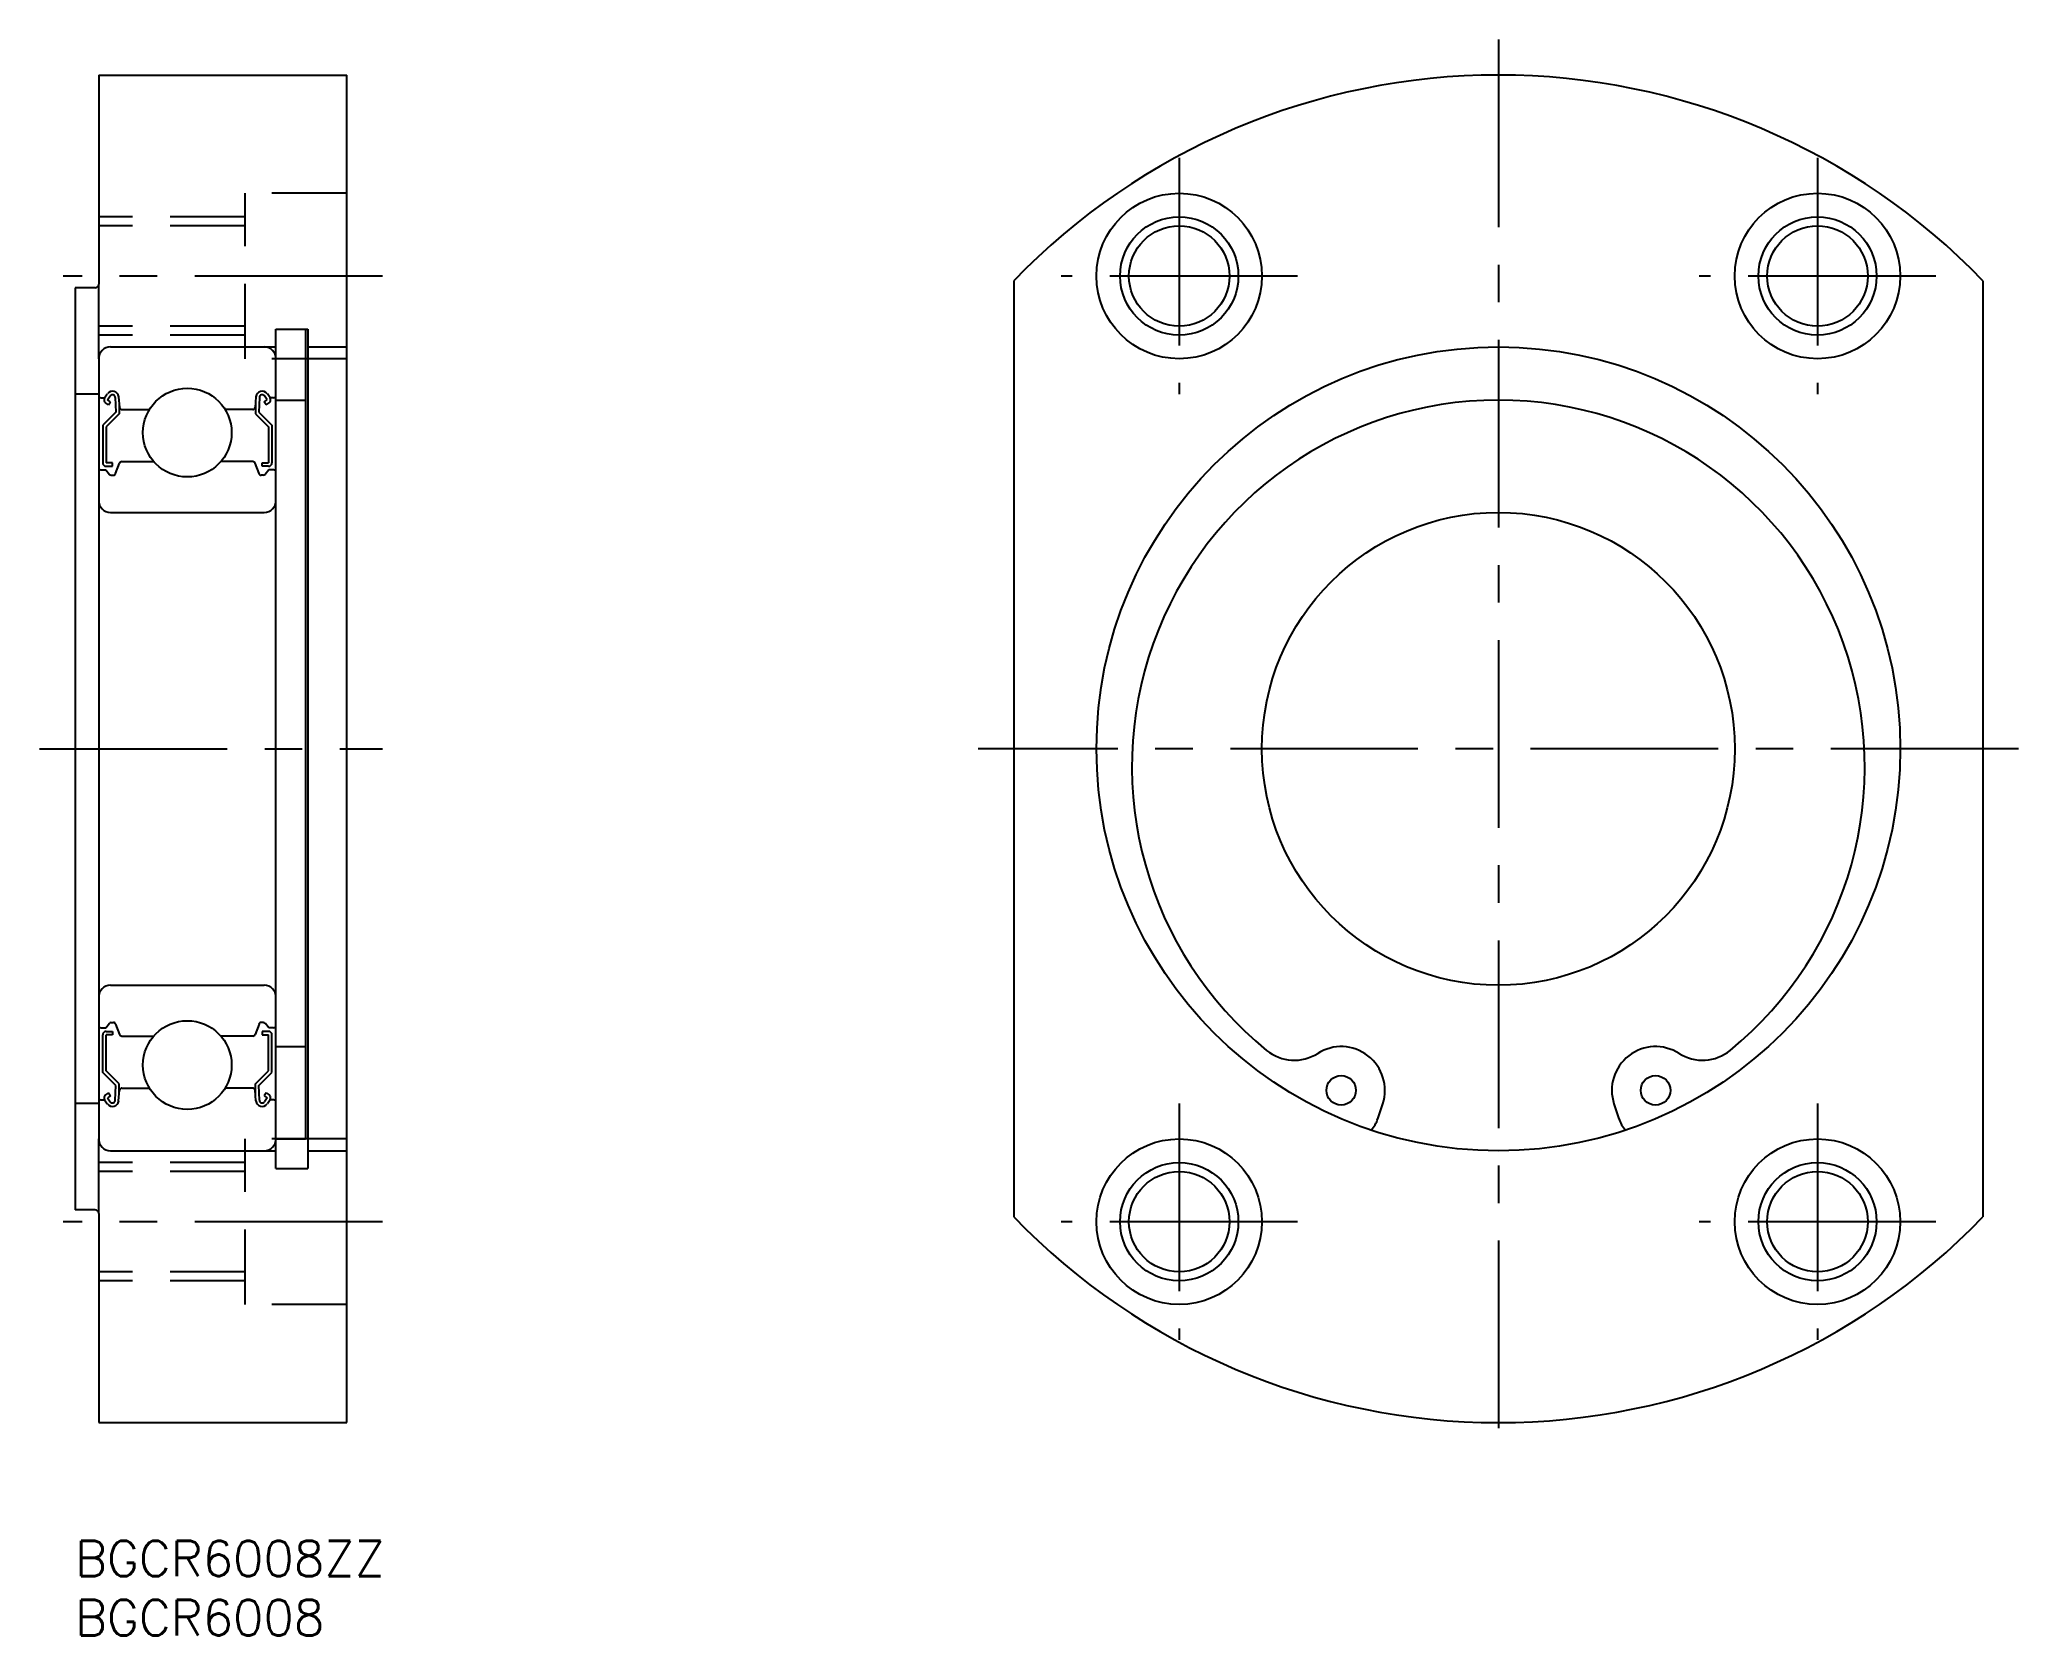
# Model space of a CAD drawing. Extents: x -3 to 164, y -8 to 127.
import ezdxf

# ---------------------------------------------------------------- set-up
doc = ezdxf.new("R2010")
doc.units = 0
doc.header["$LTSCALE"] = 0.5
doc.linetypes.add('CENTER', pattern=[50.8, 31.75, -6.35, 6.35, -6.35])
doc.linetypes.add('DASHED', pattern=[19.05, 12.7, -6.35])
for name, color, linetype in [('MSM_CENTER', 1, 'CENTER'), ('MSM_CONTINUOUS', 7, 'CONTINUOUS'), ('MSM_DASHED', 4, 'DASHED'), ('MSM_NARROW', 5, 'CONTINUOUS'), ('MSM_PART_NUMBER', 7, 'CONTINUOUS')]:
    doc.layers.add(name, color=color, linetype=linetype)
doc.styles.get("Standard").update_dxf_attribs({"font": 'txt.shx', "height": 3, "bigfont": 'bigfont.shx'})

# ---------------------------------------------------------------- blocks, each defined once
blk = doc.blocks.new('*U4')
at = {"layer": 'MSM_PART_NUMBER'}
blk.add_text('BGCR6008ZZ', height=3, dxfattribs=at).set_placement((0, -3))
blk = doc.blocks.new('*U5')
at = {"layer": 'MSM_PART_NUMBER'}
blk.add_text('BGCR6008', height=3, dxfattribs=at).set_placement((0, -8))

msp = doc.modelspace()

# ---------------------------------------------------------------- linework, layer by layer
at = {"layer": 'MSM_CENTER'}
for p, q in [((120.42, 127), (120.42, 7)), ((93.42, 117), (93.42, 97)), ((147.42, 117), (147.42, 97)), ((26, 107), (-1, 107)), ((103.42, 107), (83.42, 107)), ((157.42, 107), (137.42, 107)), ((-3, 67), (26, 67)), ((164.42, 67), (76.42, 67)), ((93.42, 37), (93.42, 17)), ((147.42, 37), (147.42, 17)), ((26, 27), (-1, 27)), ((103.42, 27), (83.42, 27)), ((157.42, 27), (137.42, 27))]:
    msp.add_line(p, q, dxfattribs=at)
at = {"layer": 'MSM_CONTINUOUS'}
for p, q in [((2, 124), (23, 124)), ((2, 124), (2, 106.3)), ((23, 10), (23, 124)), ((0, 106), (0, 28)), ((1.7, 106), (0, 106)), ((79.42, 106.6), (79.42, 27.4)), ((161.42, 106.6), (161.42, 27.4)), ((17, 31.5), (17, 102.5)), ((17, 102.5, 1.25), (19.7, 102.5, 1.25)), ((19.5, 102.5, 0.75), (19.5, 33.99, 0.75)), ((19.7, 102.5), (19.7, 31.5)), ((3, 101), (17, 101)), ((19.7, 101, 1.25), (23, 101, 1.25)), ((2, 100), (2, 34)), ((2, 97), (0, 97)), ((2.2, 96.7), (2.5, 96.7)), ((3.44, 95.47), (2.34, 94.37)), ((2.5, 96.7), (2.73, 97.03)), ((2.82, 96.11), (2.57, 96.28)), ((2.75, 96.53), (2.98, 96.86)), ((2.99, 96.35), (2.75, 96.53)), ((2.82, 96.11), (2.99, 96.35)), ((3.4, 96.73), (3.44, 95.47)), ((3.69, 96.77), (3.77, 95.88)), ((3.74, 96.22), (3.74, 95.35)), ((3.97, 95.7), (6.3, 95.7)), ((15.03, 95.7), (12.7, 95.7)), ((15.31, 96.77), (15.23, 95.88)), ((15.26, 96.22), (15.26, 95.35)), ((15.6, 96.73), (15.56, 95.47)), ((15.56, 95.47), (16.66, 94.37)), ((16.01, 96.35), (16.25, 96.53)), ((16.18, 96.11), (16.01, 96.35)), ((16.25, 96.53), (16.02, 96.86)), ((16.18, 96.11), (16.43, 96.28)), ((16.5, 96.7), (16.27, 97.03)), ((16.8, 96.7), (16.5, 96.7)), ((17, 96.5, 1.25), (19.5, 96.5, 1.25)), ((2.34, 94.37), (2.34, 91.2)), ((3.74, 95.35), (2.64, 94.25)), ((2.64, 94.25), (2.64, 91.2)), ((15.26, 95.35), (16.36, 94.25)), ((16.36, 94.25), (16.36, 91.2)), ((16.66, 94.37), (16.66, 91.2)), ((2.2, 90.6), (2.6, 90.6)), ((2.6, 90.6), (2.92, 90.22)), ((3.16, 91.2), (2.64, 91.2)), ((2.64, 90.9), (3.16, 90.9)), ((3.16, 90.9), (3.16, 91.2)), ((3.43, 90.28), (3.76, 91.17)), ((3.95, 91.3), (6.66, 91.3)), ((15.05, 91.3), (12.34, 91.3)), ((15.57, 90.28), (15.24, 91.17)), ((15.84, 91.2), (16.36, 91.2)), ((15.84, 90.9), (15.84, 91.2)), ((16.36, 90.9), (15.84, 90.9)), ((16.4, 90.6), (16.08, 90.22)), ((16.8, 90.6), (16.4, 90.6)), ((3.07, 90.15), (3.25, 90.15)), ((15.93, 90.15), (15.75, 90.15)), ((3, 87), (16, 87)), ((3, 47), (16, 47)), ((2.6, 43.4), (2.92, 43.78)), ((3.07, 43.85), (3.25, 43.85)), ((3.43, 43.72), (3.76, 42.83)), ((15.57, 43.72), (15.24, 42.83)), ((15.93, 43.85), (15.75, 43.85)), ((16.4, 43.4), (16.08, 43.78)), ((2.2, 43.4), (2.6, 43.4)), ((2.34, 39.63), (2.34, 42.8)), ((2.64, 43.1), (3.16, 43.1)), ((2.64, 39.75), (2.64, 42.8)), ((3.16, 42.8), (2.64, 42.8)), ((3.16, 43.1), (3.16, 42.8)), ((3.95, 42.7), (6.66, 42.7)), ((15.05, 42.7), (12.34, 42.7)), ((16.36, 43.1), (15.84, 43.1)), ((15.84, 43.1), (15.84, 42.8)), ((15.84, 42.8), (16.36, 42.8)), ((16.36, 39.75), (16.36, 42.8)), ((16.8, 43.4), (16.4, 43.4)), ((16.66, 39.63), (16.66, 42.8)), ((17, 41.81, 1.25), (19.5, 41.81, 1.25)), ((3.44, 38.53), (2.34, 39.63)), ((3.74, 38.65), (2.64, 39.75)), ((3.4, 37.27), (3.44, 38.53)), ((3.74, 37.78), (3.74, 38.65)), ((15.26, 38.65), (16.36, 39.75)), ((15.26, 37.78), (15.26, 38.65)), ((15.56, 38.53), (16.66, 39.63)), ((15.6, 37.27), (15.56, 38.53)), ((2, 37), (0, 37)), ((2.2, 37.3), (2.5, 37.3)), ((2.5, 37.3), (2.73, 36.97)), ((2.82, 37.89), (2.57, 37.72)), ((2.99, 37.65), (2.75, 37.47)), ((2.75, 37.47), (2.98, 37.14)), ((2.82, 37.89), (2.99, 37.65)), ((3.69, 37.23), (3.77, 38.12)), ((3.97, 38.3), (6.3, 38.3)), ((15.03, 38.3), (12.7, 38.3)), ((15.31, 37.23), (15.23, 38.12)), ((16.18, 37.89), (16.01, 37.65)), ((16.01, 37.65), (16.25, 37.47)), ((16.25, 37.47), (16.02, 37.14)), ((16.18, 37.89), (16.43, 37.72)), ((16.5, 37.3), (16.27, 36.97)), ((16.8, 37.3), (16.5, 37.3)), ((110.23, 35.71), (110.64, 36.97)), ((130.2, 36.97), (130.61, 35.71)), ((19.5, 33.99, 0.75), (17, 33.99, 0.75)), ((3, 33), (17, 33)), ((19.7, 33, 1.25), (23, 33, 1.25)), ((17, 31.5, 1.25), (19.7, 31.5, 1.25)), ((1.7, 28), (0, 28)), ((2, 27.7), (2, 10)), ((2, 10), (23, 10))]:
    msp.add_line(p, q, dxfattribs=at)
for centre, radius in [((93.42, 107), 7), ((147.42, 107), 7), ((93.42, 107), 4.25), ((147.42, 107), 4.25), ((120.42, 67), 34), ((9.5, 93.75), 3.75), ((120.42, 67), 20), ((9.5, 40.25), 3.75), ((107.12, 38.11), 1.25), ((133.72, 38.11), 1.25), ((93.42, 27), 7), ((147.42, 27), 7), ((93.42, 27), 4.25), ((147.42, 27), 4.25)]:
    msp.add_circle(centre, radius, dxfattribs=at)
for centre, radius, start, end in [((120.42, 67), 57, 44.0034, 135.9966), ((1.7, 106.3), 0.3, 270, 0), ((3, 100), 1, 90, 180), ((16, 100), 1, 0, 90), ((3.17, 96.73), 0.53, 5.0651, 144.9356), ((15.83, 96.73), 0.53, 35.0644, 174.9349), ((2.2, 96.9), 0.2, 180, 270), ((2.75, 96.53), 0.3, 144.9356, 235.0377), ((3.17, 96.72), 0.23, 2.1311, 144.9356), ((3.97, 95.9), 0.2, 185.0651, 270), ((15.03, 95.9), 0.2, 270, 354.9349), ((15.83, 96.72), 0.23, 35.0644, 177.8689), ((16.25, 96.53), 0.3, 304.9623, 35.0644), ((16.8, 96.9), 0.2, 270, 0), ((120.42, 65.5), 31, 309.248, 230.752), ((2.2, 90.4), 0.2, 90, 180), ((2.64, 91.2), 0.3, 180, 270), ((3.95, 91.1), 0.2, 90, 159.9703), ((15.05, 91.1), 0.2, 20.0297, 90), ((16.36, 91.2), 0.3, 270, 0), ((16.8, 90.4), 0.2, 0, 90), ((3.07, 90.35), 0.2, 219.9991, 270), ((3.25, 90.35), 0.2, 270, 339.9703), ((15.75, 90.35), 0.2, 200.0297, 270), ((15.93, 90.35), 0.2, 270, 320.0009), ((3, 88), 1, 180, 270), ((16, 88), 1, 270, 0), ((3, 46), 1, 90, 180), ((16, 46), 1, 0, 90), ((2.2, 43.6), 0.2, 180, 270), ((3.07, 43.65), 0.2, 90, 140.0009), ((3.25, 43.65), 0.2, 20.0297, 90), ((15.75, 43.65), 0.2, 90, 159.9703), ((15.93, 43.65), 0.2, 39.9991, 90), ((16.8, 43.6), 0.2, 270, 0), ((2.64, 42.8), 0.3, 90, 180), ((3.95, 42.9), 0.2, 200.0297, 270), ((15.05, 42.9), 0.2, 270, 339.9703), ((16.36, 42.8), 0.3, 0, 90), ((103.15, 44.36), 3.7, 230.752, 302.4641), ((107.12, 38.11), 3.7, 341.9582, 122.4641), ((133.72, 38.11), 3.7, 57.5359, 198.0418), ((137.69, 44.36), 3.7, 237.5359, 309.248), ((2.2, 37.1), 0.2, 90, 180), ((2.75, 37.47), 0.3, 124.9623, 215.0644), ((3.17, 37.27), 0.53, 215.0644, 354.9349), ((3.17, 37.28), 0.23, 215.0644, 357.8689), ((3.97, 38.1), 0.2, 90, 174.9349), ((15.03, 38.1), 0.2, 5.0651, 90), ((15.83, 37.27), 0.53, 185.0651, 324.9356), ((15.83, 37.28), 0.23, 182.1311, 324.9356), ((16.25, 37.47), 0.3, 324.9356, 55.0377), ((16.8, 37.1), 0.2, 0, 90), ((107.85, 36.49), 2.5, 316.0099, 341.9582), ((132.99, 36.49), 2.5, 198.0418, 223.9901), ((3, 34), 1, 180, 270), ((16, 34), 1, 270, 0), ((1.7, 27.7), 0.3, 0, 90), ((120.42, 67), 57, 224.0034, 315.9966)]:
    msp.add_arc(centre, radius, start, end, dxfattribs=at)
at = {"layer": 'MSM_DASHED'}
for p, q in [((14.4, 100), (14.4, 114)), ((23, 114), (14.4, 114)), ((14.4, 112), (2, 112)), ((14.4, 111.25), (2, 111.25)), ((2, 100), (2, 106.3)), ((14.4, 102.75), (2, 102.75)), ((14.4, 102), (2, 102)), ((23, 100), (14.4, 100)), ((2, 27.7), (2, 34)), ((14.4, 20), (14.4, 34)), ((23, 34), (14.4, 34)), ((14.4, 32), (2, 32)), ((14.4, 31.25), (2, 31.25)), ((14.4, 22.75), (2, 22.75)), ((14.4, 22), (2, 22)), ((23, 20), (14.4, 20))]:
    msp.add_line(p, q, dxfattribs=at)
at = {"layer": 'MSM_NARROW'}
for centre in [(93.42, 107), (147.42, 107), (93.42, 27), (147.42, 27)]:
    msp.add_circle(centre, 5, dxfattribs=at)

# ---------------------------------------------------------------- block references
at = {"layer": 'MSM_CONTINUOUS'}
for name in ['*U4', '*U5']:
    msp.add_blockref(name, (0, 0), dxfattribs=at)

doc.saveas('drawing.dxf')
